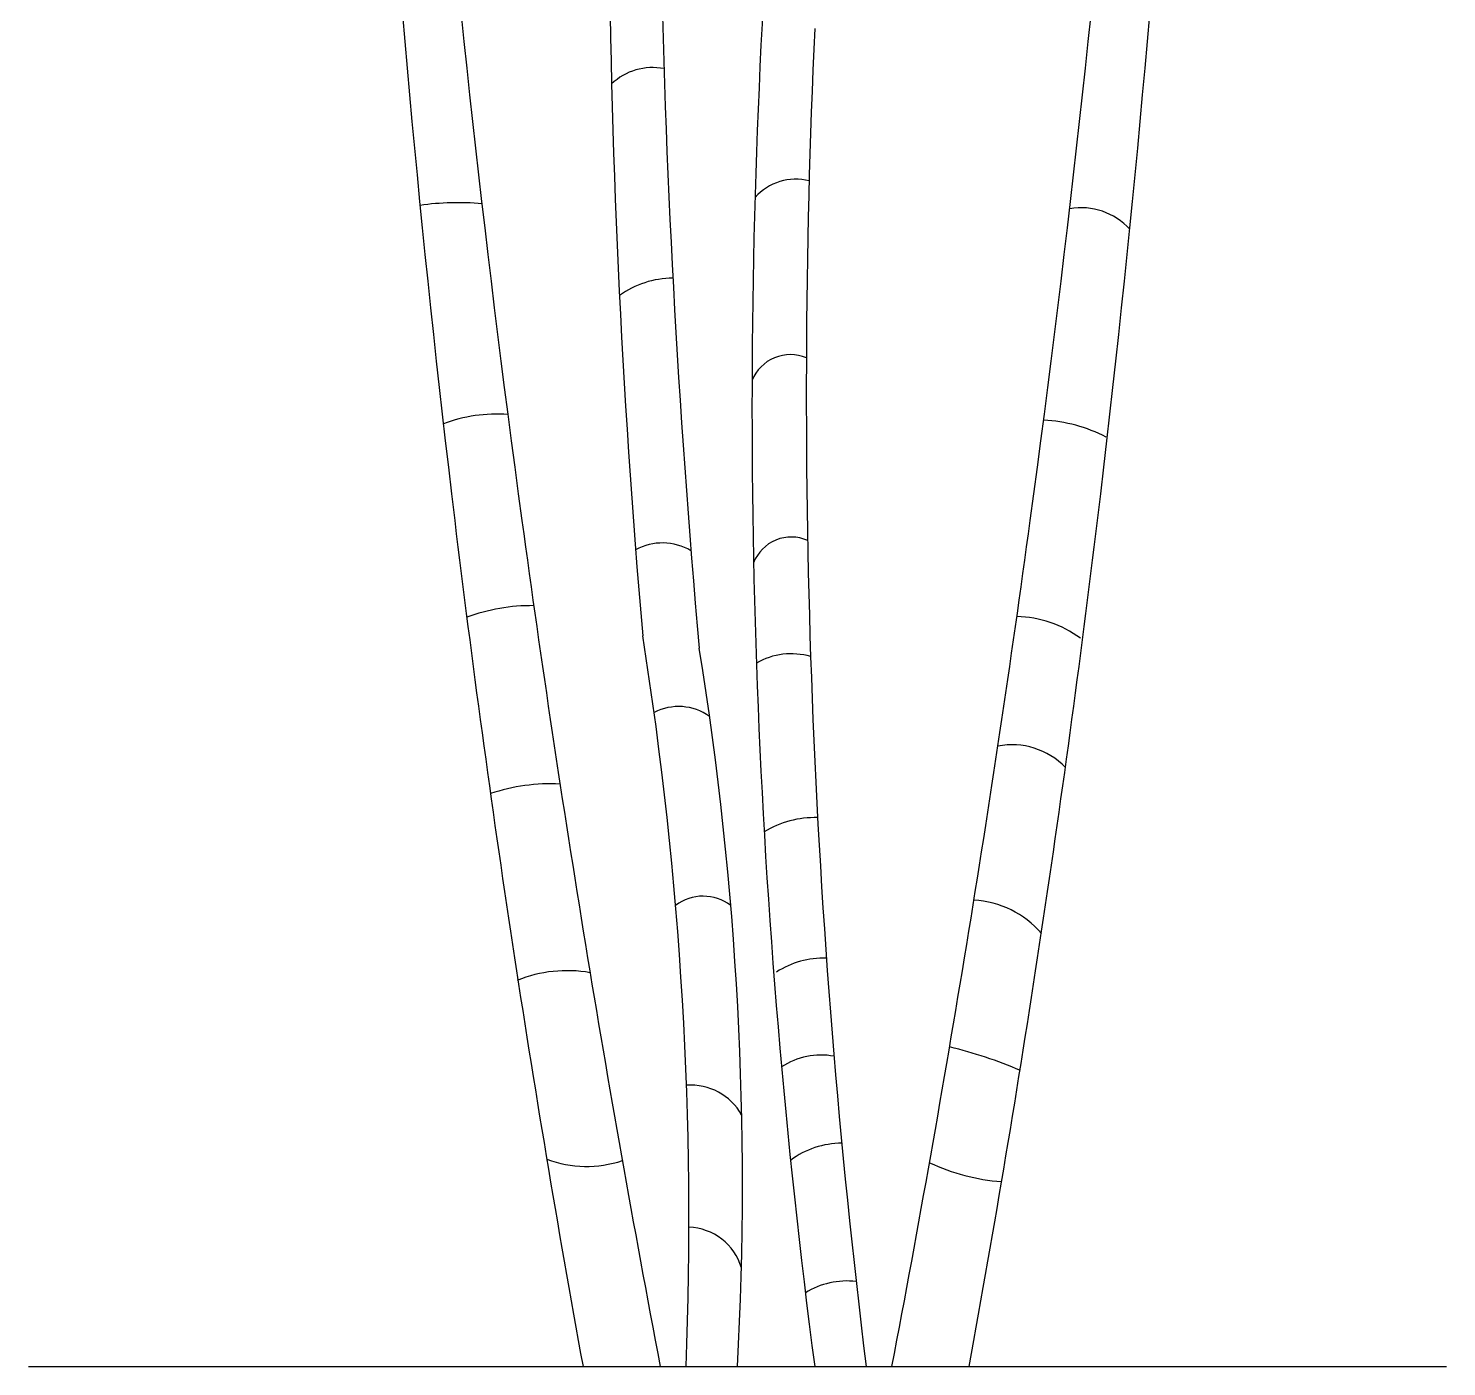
# Model space of a CAD drawing. Header units: millimetres. Extents: x -2417 to 3081, y 0 to 7506.
# Drawn here: x -1448 to 1448, y 0 to 2733 of the extents above; entities that cross this region are included whole.
import ezdxf

# ---------------------------------------------------------------- set-up
doc = ezdxf.new("R2010")
doc.units = ezdxf.units.MM
doc.layers.add('ceco.net 185', color=7, linetype='Continuous')

msp = doc.modelspace()

# ---------------------------------------------------------------- linework, layer by layer
at = {"layer": 'ceco.net 185'}
msp.add_line((-1448.1, 0), (1448.1, 0), dxfattribs=at)
for centre, radius, start, end in [((28408.1, 5241.4), 29197.8, 183.48094, 186.91123), ((32209.6, 6180.3), 32952.1, 184.72024, 187.76517), ((-32052, 6180.3), 32952.1, 352.23483, 355.27976), ((-28250.5, 5241.4), 29197.8, 353.08877, 356.51906), ((17879.5, 3077.7), 18142.4, 180.25918, 185.01311), ((20817.9, 3332.6), 20979.2, 181.06392, 185.10217), ((15029.1, 1955.9), 14999.5, 176.82964, 182.16108), ((16352.3, 1987.3), 16211.8, 177.36399, 182.2026), ((-173.5, 2532), 120.9, 78.8621, 133.7849), ((118.9, 2313.3), 111.5, 75.7359, 138.1459), ((-570.4, 1822.1), 554.8, 84.9932, 98.0695), ((702.2, 2233.7), 132.9, 41.9513, 100.3049), ((-132.3, 2038.1), 184.5, 89.8766, 126.1272), ((107.8, 1982.2), 84.4, 67.0332, 157.6873), ((-491.5, 1637.5), 307.7, 85.8135, 110.7897), ((609.4, 1622.2), 311, 62.5532, 87.0889), ((28408.1, 5241.4), 29197.8, 186.91123, 190.34152), ((32209.6, 6180.3), 32952.1, 187.76517, 190.81009), ((-32052, 6180.3), 32952.1, 349.18991, 352.23483), ((-28250.5, 5241.4), 29197.8, 349.65848, 353.08877), ((-153.3, 1567.1), 114.9, 59.5197, 118.4986), ((109.7, 1611.8), 82.4, 65.8878, 158.7604), ((-419.8, 1168.4), 385.6, 89.4476, 110.1868), ((566.6, 1307.5), 224.1, 53.3977, 89.0038), ((-7690.4, 299.2), 7591.2, 357.74087, 9.04296), ((-6840.5, 371.1), 6850.6, 356.8949, 9.20475), ((109.8, 1313.4), 142.3, 73.8213, 120.0058), ((15029.1, 1955.9), 14999.5, 182.16108, 187.49252), ((16352.3, 1987.3), 16211.8, 182.2026, 187.04121), ((-120.2, 1239.4), 108.6, 54.4778, 117.4653), ((561, 1119.5), 150.4, 43.8179, 101.234), ((-381.7, 805.5), 384.7, 87.1109, 108.5957), ((157.6, 924.8), 196.4, 88.2206, 121.6613), ((-70.3, 867.2), 93.5, 52.7941, 126.9581), ((473, 759), 193.8, 40.4523, 87.1005), ((175.1, 658.1), 175.9, 87.8953, 122.9383), ((-348, 536.8), 271.8, 80.0429, 112.0407), ((223.3, -220.9), 898.5, 66.7593, 76.4941), ((171.3, 486.6), 149.6, 80.0728, 122.9689), ((-95.4, 456), 118.9, 29.1057, 94.267), ((213.1, 281.7), 174.5, 90.0363, 126.8922), ((-308.6, 637.9), 229.2, 249.3685, 288.6855), ((572.5, 803.6), 427.1, 245.0091, 265.5464), ((-103, 168.7), 115.9, 16.6829, 88.1298), ((223.8, 12.4), 162.5, 83.4718, 121.6055)]:
    msp.add_arc(centre, radius, start, end, dxfattribs=at)

doc.saveas('drawing.dxf')
